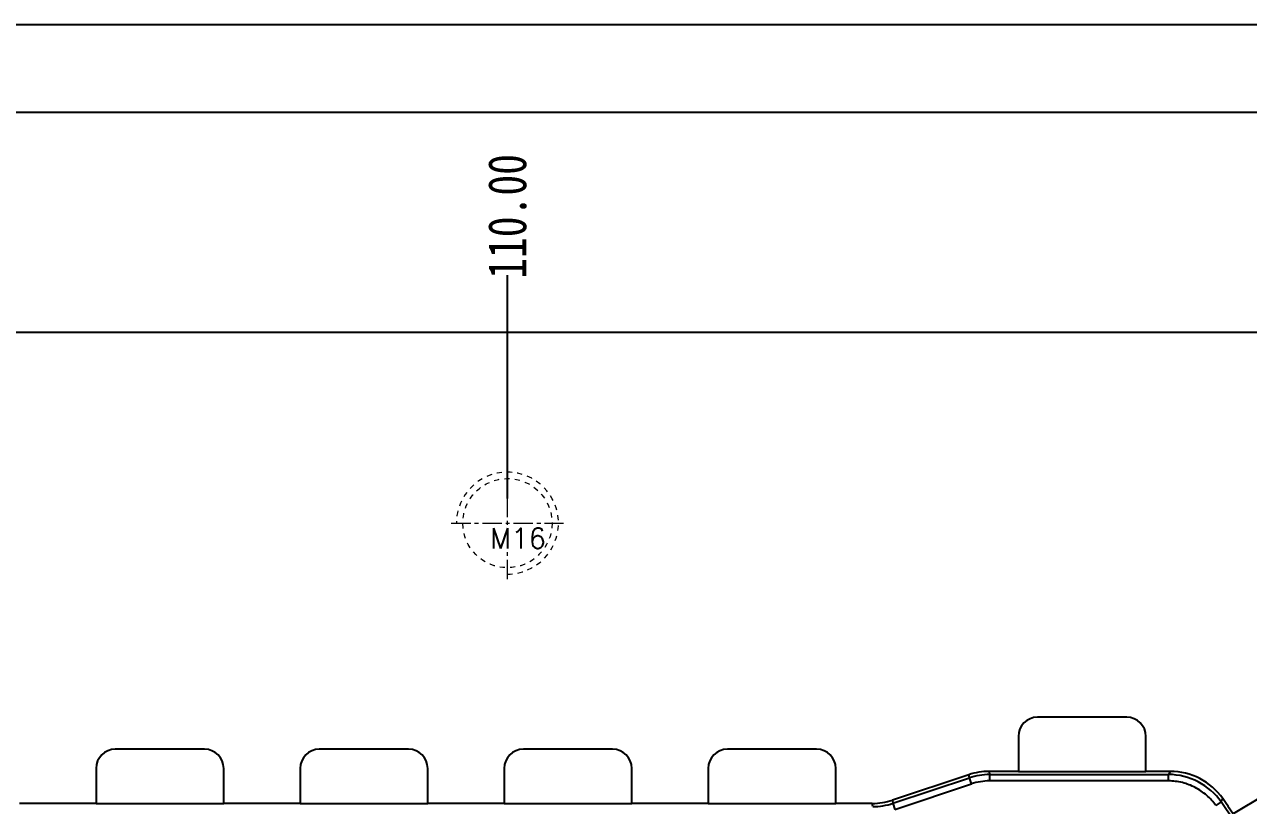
# Model space of a CAD drawing. Header units: millimetres. Extents: x 1205 to 2192, y -3369 to -2218.
# Drawn here: x 1807.4 to 1999.4, y -2956.9 to -2834.3 of the extents above; entities that cross this region are included whole.
import ezdxf

# ---------------------------------------------------------------- set-up
doc = ezdxf.new("R2010")
doc.units = ezdxf.units.MM
doc.header["$LTSCALE"] = 16.335
doc.header["$PDMODE"] = 3
doc.header["$PDSIZE"] = 0.3125
doc.linetypes.add('CENTER', pattern=[0.6, 0.375, -0.075, 0.075, -0.075])
doc.linetypes.add('HIDDEN', pattern=[0.2, 0.1, -0.1])
doc.layers.get('0').update_dxf_attribs({"linetype": 'CONTINUOUS'})
doc.layers.get('Defpoints').update_dxf_attribs({"linetype": 'CONTINUOUS'})
doc.layers.add('DEFAULT_2', color=8, linetype='HIDDEN')
doc.layers.add('DIM', color=3, linetype='CONTINUOUS')
doc.layers.add('screw', color=33, linetype='CONTINUOUS', lineweight=13)
doc.styles.get("Standard").update_dxf_attribs({"font": 'txt', "width": 0.8})
doc.styles.add('TXT', font='txt.shx', dxfattribs={"bigfont": 'gbcbig.shx'})
doc.dimstyles.new('11', dxfattribs={"dimtxt": 10, "dimasz": 10, "dimexe": 0, "dimexo": 0, "dimgap": 0, "dimtad": 0, "dimzin": 0, "dimdsep": 46, "dimtxsty": 'Standard', "dimcen": 0, "dimclrd": 4, "dimclre": 4, "dimclrt": 6, "dimazin": 0, "dimtfac": 1, "dimtofl": 0, "dimtmove": 0, "dimatfit": 3, "dimfxl": 0, "dimtolj": 1, "dimtzin": 0, "dimarcsym": 0})

# ---------------------------------------------------------------- blocks, each defined once
blk = doc.blocks.new('*D204')
at = {"layer": 'Defpoints', "color": 0, "transparency": 16777216}
for p in [(1458.18, -2848.06), (1458.18, -2954.69), (2088.18, -2954.69)]:
    blk.add_point(p, dxfattribs=at)
at = {"layer": 'DIM', "color": 4, "lineweight": -2, "transparency": 16777216}
for p, q in [((1458.18, -2954.69), (1458.18, -2848.06)), ((1460.18, -2848.06), (1722.68, -2848.06)), ((2086.18, -2848.06), (1744.28, -2848.06)), ((2088.18, -2954.69), (2088.18, -2848.06))]:
    blk.add_line(p, q, dxfattribs=at)
at = {"layer": 'DIM', "color": 4, "transparency": 16777216}
for points in [[(1460.18, -2847.73), (1460.18, -2848.39), (1458.18, -2848.06)], [(2086.18, -2847.73), (2086.18, -2848.39), (2088.18, -2848.06)]]:
    blk.add_solid(points, dxfattribs=at)
at = {"layer": 'DIM', "color": 6, "transparency": 16777216, "insert": (1733.48, -2848.06), "char_height": 6, "attachment_point": 5}
blk.add_mtext('\\A1;630.00', dxfattribs=at)
blk = doc.blocks.new('*D227')
at = {"layer": 'Defpoints', "color": 0, "transparency": 16777216}
for p in [(2028.18, -2873.59), (2028.18, -2910.75), (1773.18, -3072.54)]:
    blk.add_point(p, dxfattribs=at)
at = {"layer": 'DIM', "color": 4, "lineweight": -2, "transparency": 16777216}
blk.add_line((2028.18, -2910.75), (2028.18, -2873.59), dxfattribs=at)
at = {"layer": 'DIM', "color": 6, "transparency": 16777216, "insert": (2028.18, -2862.39), "char_height": 6, "attachment_point": 5, "rotation": 90}
blk.add_mtext('\\A1;255.00', dxfattribs=at)
blk = doc.blocks.new('*D228')
at = {"layer": 'Defpoints', "color": 0, "transparency": 16777216}
for p in [(2039.18, -2912.54), (2096.69, -2912.54), (1773.18, -3072.54)]:
    blk.add_point(p, dxfattribs=at)
at = {"layer": 'DIM', "color": 4, "lineweight": -2, "transparency": 16777216}
blk.add_line((2039.18, -2912.54), (2096.69, -2912.54), dxfattribs=at)
at = {"layer": 'DIM', "color": 6, "transparency": 16777216, "insert": (2106.69, -2912.54), "char_height": 6, "attachment_point": 5}
blk.add_mtext('\\A1;160.00', dxfattribs=at)
blk = doc.blocks.new('screw_m16_g')
at = {"layer": 'screw', "color": 1, "linetype": 'CENTER', "ltscale": 0.497582}
for p, q in [((0, -8.8), (0, 8.8)), ((-8.8, 0), (8.8, 0))]:
    blk.add_line(p, q, dxfattribs=at)
at = {"layer": 'screw', "color": 33, "linetype": 'HIDDEN', "ltscale": 0.497582}
blk.add_circle((0, 0), 7, dxfattribs=at)
at = {"layer": 'screw', "color": 92, "linetype": 'HIDDEN', "ltscale": 0.497582}
blk.add_arc((0, 0), 8, 270, 180, dxfattribs=at)
at = {"layer": 'screw', "color": 6, "style": 'TXT'}
blk.add_text('M16', height=3.2, dxfattribs=at).set_placement((-2.72, -4))
blk = doc.blocks.new('*D351')
at = {"layer": 'Defpoints', "color": 0, "transparency": 16777216}
for p in [(1883.18, -2873.59), (1883.18, -2908.67), (1773.18, -3072.54)]:
    blk.add_point(p, dxfattribs=at)
at = {"layer": 'DIM', "color": 4, "lineweight": -2, "transparency": 16777216}
blk.add_line((1883.18, -2908.67), (1883.18, -2873.59), dxfattribs=at)
at = {"layer": 'DIM', "color": 6, "transparency": 16777216, "insert": (1883.18, -2864.39), "char_height": 6, "attachment_point": 5, "rotation": 90}
blk.add_mtext('\\A1;110.00', dxfattribs=at)

msp = doc.modelspace()

# ---------------------------------------------------------------- linework, layer by layer
at = {"color": 7, "linetype": 'Continuous'}
for p, q in [((1529.182, -2882.537), (2017.182, -2882.537)), ((1980.315, -2943.009), (1966.315, -2943.009)), ((1963.315, -2946.009), (1963.315, -2951.509)), ((1983.315, -2951.509), (1983.315, -2946.009)), ((1835.682, -2948.034), (1821.682, -2948.034)), ((1867.682, -2948.034), (1853.682, -2948.034)), ((1899.682, -2948.034), (1885.682, -2948.034)), ((1931.682, -2948.034), (1917.682, -2948.034)), ((1818.682, -2951.034), (1818.682, -2956.534)), ((1838.682, -2956.534), (1838.682, -2951.034)), ((1850.682, -2951.034), (1850.682, -2956.534)), ((1870.682, -2956.534), (1870.682, -2951.034)), ((1882.682, -2951.034), (1882.682, -2956.534)), ((1902.682, -2956.534), (1902.682, -2951.034)), ((1914.682, -2951.034), (1914.682, -2956.534)), ((1934.682, -2956.534), (1934.682, -2951.034)), ((1955.552, -2952.024), (1943.567, -2956.019)), ((1955.632, -2952.517), (1955.552, -2952.024)), ((1963.315, -2951.509), (1958.725, -2951.509)), ((1958.725, -2951.509), (1958.805, -2952.002)), ((1958.805, -2952.002), (1986.887, -2952.002)), ((1958.805, -2952.002), (1958.805, -2953.006)), ((1983.315, -2951.562), (1963.315, -2951.562)), ((1987.143, -2951.509), (1983.315, -2951.509)), ((1987.143, -2951.509), (1986.887, -2952.002)), ((1986.887, -2953.006), (1986.887, -2952.002)), ((1943.647, -2956.512), (1955.632, -2952.517)), ((1943.964, -2957.464), (1955.949, -2953.469)), ((1955.949, -2953.469), (1955.632, -2952.517)), ((1986.887, -2953.006), (1958.805, -2953.006)), ((1943.567, -2956.019), (1943.647, -2956.512)), ((1995.117, -2956.294), (1994.294, -2956.869)), ((1995.117, -2956.294), (1995.364, -2955.789)), ((2001.833, -2955.274), (1997.014, -2958.187)), ((1818.682, -2956.534), (1806.682, -2956.534)), ((1838.682, -2956.587), (1818.682, -2956.587)), ((1850.682, -2956.534), (1838.682, -2956.534)), ((1870.682, -2956.587), (1850.682, -2956.587)), ((1882.682, -2956.534), (1870.682, -2956.534)), ((1902.682, -2956.587), (1882.682, -2956.587)), ((1914.682, -2956.534), (1902.682, -2956.534)), ((1934.682, -2956.587), (1914.682, -2956.587)), ((1940.393, -2956.534), (1934.682, -2956.534)), ((1940.473, -2957.027), (1940.393, -2956.534)), ((1943.647, -2956.512), (1943.964, -2957.464))]:
    msp.add_line(p, q, dxfattribs=at)
msp.add_lwpolyline([(1220.24, -2834.258), (2192.234, -2834.258), (2192.234, -3368.816), (1220.24, -3368.816)], close=True)
for centre, radius, start, end in [((1966.315, -2946.009), 3, 90, 180), ((1980.315, -2946.009), 3, 0, 90), ((1821.682, -2951.034), 3, 90, 180), ((1835.682, -2951.034), 3, 0, 90), ((1853.682, -2951.034), 3, 90, 180), ((1867.682, -2951.034), 3, 0, 90), ((1885.682, -2951.034), 3, 90, 180), ((1899.682, -2951.034), 3, 0, 90), ((1917.682, -2951.034), 3, 90, 180), ((1931.682, -2951.034), 3, 0, 90), ((1958.816, -2962.105), 10.103, 90.06175, 108.37319), ((1987.144, -2961.544), 10.035, 34.99622, 90.00505), ((1958.808, -2962.053), 9.047, 90.01594, 108.41901), ((1850.061, -3057.537), 176.894, 325.08661, 34.91339), ((1850.061, -3057.537), 177.386, 34.06115, 35.00139), ((1940.463, -2946.929), 10.098, 270.05676, 288.37819)]:
    msp.add_arc(centre, radius, start, end, dxfattribs=at)
for centre, major_axis in [((1958.73, -2961.573), (-1.612, 9.934)), ((1940.389, -2946.471), (1.612, -9.934))]:
    msp.add_ellipse(centre, major_axis=major_axis, ratio=0.9985935, start_param=-0.1606529, end_param=0.1606529, dxfattribs=at)
for points, knots in [([(1995.117, -2956.294), (1994.204, -2954.988), (1991.703, -2952.799), (1988.477, -2952.002), (1986.887, -2952.002)], [0, 0, 0, 0, 0.5004077, 1, 1, 1, 1]), ([(1994.294, -2956.869), (1993.876, -2956.28), (1992.905, -2955.191), (1991.097, -2953.965), (1989.057, -2953.184), (1987.608, -2953.011), (1986.887, -2953.006)], [0, 0, 0, 0, 0.2500037, 0.5000005, 0.749997, 1, 1, 1, 1])]:
    msp.add_open_spline(points, degree=3, knots=knots, dxfattribs=at)
at = {"layer": 'DEFAULT_2', "color": 8, "linetype": 'HIDDEN'}
for p, q in [((1963.315, -2951.509), (1963.315, -2951.562)), ((1983.315, -2951.509), (1983.315, -2951.562)), ((1818.682, -2956.534), (1818.682, -2956.587)), ((1838.682, -2956.534), (1838.682, -2956.587)), ((1850.682, -2956.534), (1850.682, -2956.587)), ((1870.682, -2956.534), (1870.682, -2956.587)), ((1882.682, -2956.534), (1882.682, -2956.587)), ((1902.682, -2956.534), (1902.682, -2956.587)), ((1914.682, -2956.534), (1914.682, -2956.587)), ((1934.682, -2956.534), (1934.682, -2956.587))]:
    msp.add_line(p, q, dxfattribs=at)

# ---------------------------------------------------------------- block references
at = {"layer": 'screw'}
msp.add_blockref('screw_m16_g', (1883.182, -2912.537), dxfattribs=at)

# ---------------------------------------------------------------- dimensions: what is measured, and where the dimension line sits
at = {"layer": 'DIM'}
dim = msp.add_linear_dim(base=(1458.182, -2848.059), p1=(2088.182, -2954.69), p2=(1458.182, -2954.69), dimstyle='11', override={"dimtxt": 6, "dimasz": 2}, dxfattribs=at)
dim.commit()
dim.dimension.update_dxf_attribs({"geometry": '*D204', "text_midpoint": (1733.475, -2848.059), "dimtype": 160})
for feature_location, offset, dtype, picture, middle in [((2028.182, -2910.755), (0, 37.167), 1, '*D227', (2028.182, -2862.388)), ((1883.182, -2908.672), (0, 35.084), 1, '*D351', (1883.182, -2864.388)), ((2039.182, -2912.537), (57.508, 0), 0, '*D228', (2106.69, -2912.537))]:
    dim = msp.add_ordinate_dim(feature_location=feature_location, offset=offset, dtype=dtype, origin=(1773.182, -3072.537), dimstyle='11', override={"dimtxt": 6, "dimasz": 2}, dxfattribs=at)
    dim.commit()
    dim.dimension.update_dxf_attribs({"geometry": picture, "text_midpoint": middle})

doc.saveas('drawing.dxf')
